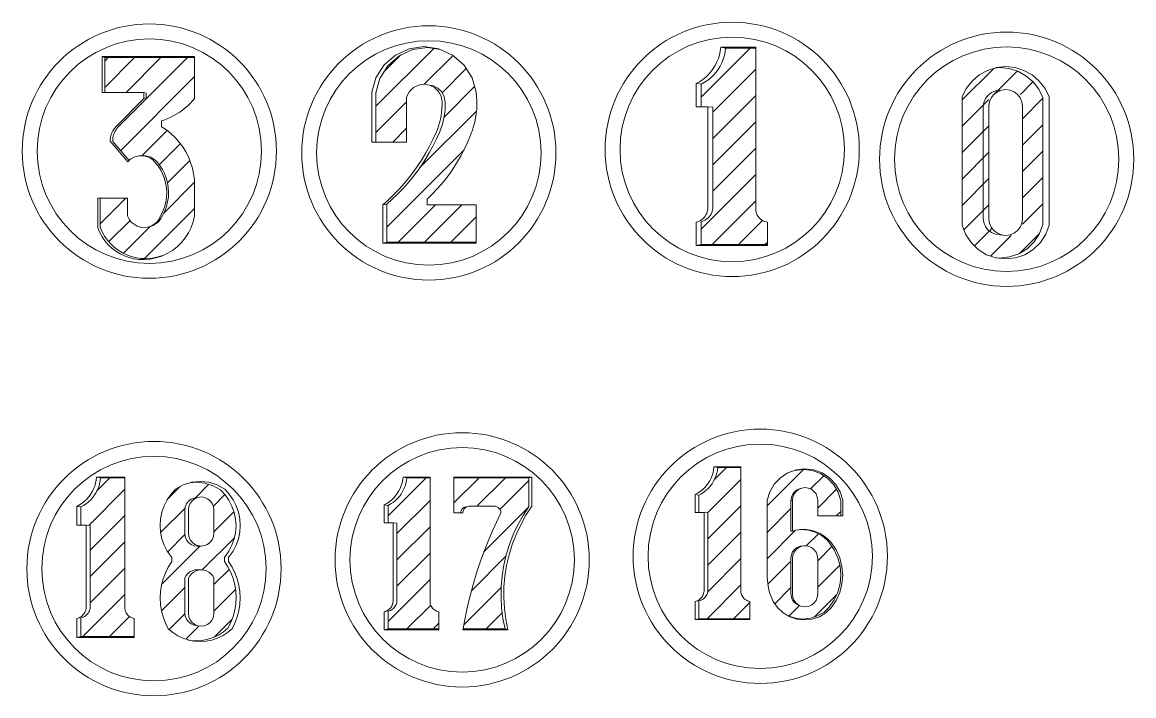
# Model space of a CAD drawing. Header units: inches. Extents: x -212 to 2684, y -258 to 1343.
# Drawn here: x 784.9 to 859.5, y 561.1 to 606.3 of the extents above; entities that cross this region are included whole.
import ezdxf

# ---------------------------------------------------------------- set-up
doc = ezdxf.new("R2010")
doc.units = ezdxf.units.IN
doc.header["$MEASUREMENT"] = 0
pattern_1 = [(45, (3674.853, -606.098), (-0.8838835, 0.8838835), [])]

msp = doc.modelspace()

# ---------------------------------------------------------------- hatches: boundary and pattern name
at = {"lineweight": 20}
h = msp.add_hatch(dxfattribs=at)
h.set_pattern_fill('ANSI31', color=0, scale=10)
h.set_pattern_definition(pattern_1)
h.paths.add_polyline_path([(815.386, 594.034), (812.089, 594.034), (812.089, 594.422), (812.426, 594.743), (812.749, 595.078), (813.058, 595.425), (813.352, 595.785), (813.631, 596.157), (813.895, 596.54), (814.143, 596.934), (814.374, 597.337), (814.589, 597.75), (814.786, 598.171), (814.966, 598.599), (815.026, 598.767), (815.128, 599.035), (815.216, 599.309), (815.289, 599.587), (815.347, 599.868), (815.391, 600.152), (815.42, 600.438), (815.434, 600.725), (815.433, 601.012), (815.417, 601.299), (815.386, 601.585), (815.109, 602.558), (814.567, 603.412), (813.806, 604.077), (812.979, 604.457), (812.115, 604.582), (811.124, 604.439), (810.214, 604.02), (809.46, 603.361), (808.924, 602.516), (808.649, 601.552), (808.659, 600.551), (808.659, 598.247), (810.722, 598.247), (810.722, 601.276), (810.916, 601.64), (811.183, 601.901), (811.517, 602.068), (811.886, 602.125), (812.115, 602.087), (812.255, 602.068), (812.26, 602.065), (812.481, 602.03), (812.811, 601.865), (813.076, 601.607), (813.249, 601.281), (813.315, 600.917), (813.315, 600.684), (813.304, 600.45), (813.282, 600.217), (813.248, 599.986), (813.204, 599.756), (813.148, 599.529), (813.081, 599.305), (813.004, 599.084), (812.916, 598.868), (812.817, 598.656), (812.708, 598.413), (812.483, 597.966), (812.241, 597.528), (811.984, 597.099), (811.71, 596.68), (811.421, 596.272), (811.117, 595.875), (810.798, 595.49), (810.465, 595.116), (810.118, 594.756), (809.758, 594.409), (809.385, 594.075), (809.385, 591.525), (815.386, 591.525)])
h = msp.add_hatch(dxfattribs=at)
h.set_pattern_fill('ANSI31', color=0, scale=10)
h.set_pattern_definition(pattern_1)
h.paths.add_polyline_path([(796.505, 603.909), (790.472, 603.909), (790.472, 601.572), (793.103, 601.572), (793.246, 601.531), (793.246, 601.134), (791.384, 599.255), (791.268, 599.12), (791.218, 599.047), (791.172, 598.971), (791.132, 598.892), (791.097, 598.81), (791.069, 598.726), (791.046, 598.64), (791.029, 598.553), (791.013, 598.376), (791.015, 598.287), (792.109, 597.012), (792.144, 597.047), (792.281, 597.146), (792.43, 597.225), (792.589, 597.283), (792.755, 597.318), (792.923, 597.33), (793.068, 597.33), (793.235, 597.318), (793.398, 597.284), (793.556, 597.226), (793.703, 597.148), (793.839, 597.05), (793.959, 596.934), (794.163, 596.683), (794.339, 596.413), (794.486, 596.126), (794.602, 595.825), (794.687, 595.514), (794.738, 595.195), (794.757, 594.873), (794.741, 594.551), (794.692, 594.232), (794.61, 593.92), (794.496, 593.619), (794.351, 593.33), (794.248, 593.117), (794.104, 592.929), (793.925, 592.774), (793.718, 592.658), (793.58, 592.612), (793.352, 592.54), (793.114, 592.516), (792.876, 592.54), (792.647, 592.612), (792.439, 592.729), (792.258, 592.885), (792.112, 593.075), (792.008, 593.291), (792.008, 594.491), (790.18, 594.491), (790.18, 592.538), (790.31, 592.233), (790.471, 591.944), (790.661, 591.673), (790.878, 591.422), (791.119, 591.196), (791.382, 590.995), (791.665, 590.822), (791.964, 590.679), (792.276, 590.568), (792.597, 590.49), (792.925, 590.444), (793.256, 590.433), (793.655, 590.466), (794.048, 590.544), (794.428, 590.667), (794.71, 590.795), (795.012, 590.976), (795.332, 591.222), (795.623, 591.503), (795.879, 591.815), (796.098, 592.155), (796.277, 592.517), (796.413, 592.897), (796.505, 593.291), (796.505, 595.335), (796.488, 595.729), (796.438, 596.119), (796.354, 596.504), (796.238, 596.881), (796.09, 597.245), (795.911, 597.596), (795.703, 597.931), (795.467, 598.246), (795.205, 598.54), (794.919, 598.811), (794.611, 599.056), (794.283, 599.273), (794.283, 599.674), (794.498, 599.745), (794.709, 599.827), (794.916, 599.92), (795.118, 600.022), (795.315, 600.135), (795.506, 600.257), (795.69, 600.388), (795.869, 600.528), (796.039, 600.677), (796.203, 600.834), (796.358, 600.999), (796.505, 601.171)])
h = msp.add_hatch(dxfattribs=at)
h.set_pattern_fill('ANSI31', color=256, scale=10)
h.set_pattern_definition(pattern_1)
h.paths.add_polyline_path([(834.703, 592.921), (834.605, 592.968), (834.513, 593.026), (834.429, 593.094), (834.353, 593.172), (834.287, 593.258), (834.231, 593.352), (834.188, 593.451), (834.156, 593.555), (834.137, 593.662), (834.13, 593.77), (834.13, 604.537), (832.11, 604.537), (832.08, 604.285), (832.028, 604.037), (831.955, 603.795), (831.862, 603.559), (831.748, 603.333), (831.615, 603.117), (831.464, 602.914), (831.296, 602.724), (831.112, 602.55), (830.914, 602.393), (830.702, 602.253), (830.48, 602.132), (830.48, 600.607), (830.919, 600.607), (831.254, 600.583), (831.254, 593.813), (831.24, 593.708), (831.215, 593.606), (831.18, 593.506), (831.134, 593.411), (831.078, 593.321), (831.013, 593.238), (830.94, 593.162), (830.86, 593.094), (830.772, 593.035), (830.679, 592.985), (830.581, 592.945), (830.48, 592.916), (830.48, 591.367), (834.912, 591.367), (834.912, 592.865), (834.806, 592.887)])
h = msp.add_hatch(dxfattribs=at)
h.set_pattern_fill('ANSI31', color=256, scale=10)
h.set_pattern_definition(pattern_1)
h.paths.add_polyline_path([(853.386, 592.72), (853.386, 601.231), (853.111, 601.79), (852.729, 602.282), (852.256, 602.687), (851.711, 602.989), (851.116, 603.175), (850.497, 603.238), (850.156, 603.204), (849.67, 603.051), (849.119, 602.746), (848.642, 602.337), (848.256, 601.84), (847.978, 601.276), (847.978, 592.681), (848.209, 592.06), (848.571, 591.505), (849.046, 591.042), (849.61, 590.694), (850.165, 590.504), (850.497, 590.467), (851.149, 590.539), (851.77, 590.753), (852.329, 591.097), (852.799, 591.555), (853.157, 592.105)])
h.paths.add_polyline_path([(849.776, 601.187), (850.728, 601.918), (851.913, 601.427), (852.016, 600.647), (852.016, 592.559), (851.063, 591.828), (850.623, 592.01), (850.121, 592.067), (849.776, 592.901)], flags=16)
h = msp.add_hatch(dxfattribs=at)
h.set_pattern_fill('ANSI31', color=256, scale=10)
h.set_pattern_definition(pattern_1)
h.paths.add_polyline_path([(833.579, 567.487), (833.503, 567.523), (833.433, 567.567), (833.368, 567.62), (833.309, 567.68), (833.259, 567.746), (833.216, 567.818), (833.182, 567.895), (833.158, 567.975), (833.143, 568.057), (833.138, 568.14), (833.138, 576.428), (831.583, 576.428), (831.56, 576.235), (831.52, 576.044), (831.464, 575.857), (831.392, 575.676), (831.304, 575.501), (831.202, 575.335), (831.086, 575.179), (830.956, 575.033), (830.815, 574.899), (830.662, 574.778), (830.499, 574.67), (830.328, 574.577), (830.328, 573.403), (830.666, 573.403), (830.924, 573.385), (830.924, 568.173), (830.913, 568.093), (830.894, 568.014), (830.867, 567.937), (830.831, 567.864), (830.789, 567.795), (830.739, 567.731), (830.683, 567.672), (830.62, 567.62), (830.553, 567.574), (830.481, 567.536), (830.406, 567.506), (830.328, 567.483), (830.328, 566.291), (833.74, 566.291), (833.74, 567.444), (833.658, 567.461)])
h = msp.add_hatch(dxfattribs=at)
h.set_pattern_fill('ANSI31', color=256, scale=10)
h.set_pattern_definition(pattern_1)
h.paths.add_polyline_path([(839.061, 571.394), (838.902, 571.569), (838.726, 571.727), (838.535, 571.867), (838.332, 571.988), (838.118, 572.088), (837.895, 572.166), (837.665, 572.222), (837.431, 572.255), (837.194, 572.265), (837.032, 572.255), (836.824, 572.222), (836.593, 572.162), (836.496, 572.154), (836.496, 574.202), (836.524, 574.419), (836.608, 574.621), (836.742, 574.795), (836.916, 574.929), (837.118, 575.013), (837.221, 575.048), (837.441, 575.077), (837.66, 575.048), (837.865, 574.964), (838.04, 574.829), (838.175, 574.653), (838.26, 574.449), (838.289, 574.229), (838.289, 573.176), (839.838, 573.176), (839.838, 574.202), (839.665, 574.764), (839.367, 575.272), (838.96, 575.699), (838.467, 576.021), (837.913, 576.221), (837.335, 576.289), (837.327, 576.289), (836.742, 576.221), (836.242, 576.04), (835.784, 575.741), (835.374, 575.311), (835.073, 574.798), (834.897, 574.229), (834.897, 569.303), (834.902, 569.092), (834.916, 568.882), (834.939, 568.672), (834.971, 568.464), (835.013, 568.257), (835.063, 568.053), (835.101, 567.926), (835.299, 567.454), (835.593, 567.035), (835.969, 566.688), (836.346, 566.465), (836.796, 566.316), (837.301, 566.262), (837.805, 566.316), (838.286, 566.476), (838.723, 566.733), (838.859, 566.859), (839.061, 567.065), (839.393, 567.547), (839.638, 568.08), (839.788, 568.646), (839.838, 569.23), (839.788, 569.813), (839.638, 570.38), (839.393, 570.912)])
h.paths.add_polyline_path([(836.524, 570.562), (836.608, 570.765), (836.742, 570.939), (836.916, 571.072), (837.118, 571.156), (837.335, 571.185), (837.441, 571.183), (837.66, 571.154), (837.865, 571.069), (838.04, 570.935), (838.175, 570.759), (838.26, 570.555), (838.289, 570.335), (838.289, 567.926), (838.26, 567.707), (838.175, 567.502), (838.04, 567.327), (837.865, 567.192), (837.66, 567.107), (837.441, 567.078), (837.221, 567.107), (837.118, 567.149), (837.017, 567.192), (836.916, 567.233), (836.742, 567.366), (836.608, 567.54), (836.524, 567.743), (836.496, 567.96), (836.496, 570.345)], flags=16)
h = msp.add_hatch(dxfattribs=at)
h.set_pattern_fill('ANSI31', color=0, scale=10)
h.set_pattern_definition(pattern_1)
h.paths.add_polyline_path([(792.291, 566.347), (792.211, 566.385), (792.137, 566.431), (792.069, 566.487), (792.008, 566.549), (791.954, 566.619), (791.909, 566.695), (791.874, 566.775), (791.848, 566.859), (791.833, 566.945), (791.828, 567.033), (791.828, 575.735), (790.194, 575.735), (790.17, 575.532), (790.129, 575.331), (790.07, 575.135), (789.994, 574.945), (789.902, 574.762), (789.795, 574.588), (789.673, 574.423), (789.537, 574.27), (789.388, 574.13), (789.228, 574.002), (789.057, 573.889), (788.877, 573.792), (788.877, 572.559), (789.232, 572.559), (789.503, 572.539), (789.503, 567.067), (789.492, 566.983), (789.472, 566.9), (789.443, 566.82), (789.406, 566.743), (789.361, 566.67), (789.308, 566.603), (789.249, 566.541), (789.184, 566.486), (789.113, 566.439), (789.038, 566.398), (788.959, 566.366), (788.877, 566.343), (788.877, 565.091), (792.46, 565.091), (792.46, 566.301), (792.374, 566.319)])
h = msp.add_hatch(dxfattribs=at)
h.set_pattern_fill('ANSI31', color=0, scale=10)
h.set_pattern_definition(pattern_1)
h.paths.add_polyline_path([(812.73, 566.799), (812.654, 566.835), (812.583, 566.88), (812.518, 566.932), (812.46, 566.992), (812.409, 567.058), (812.367, 567.13), (812.333, 567.207), (812.308, 567.287), (812.294, 567.369), (812.289, 567.453), (812.289, 575.74), (810.733, 575.74), (810.71, 575.547), (810.671, 575.356), (810.615, 575.169), (810.543, 574.988), (810.455, 574.814), (810.353, 574.648), (810.236, 574.491), (810.107, 574.345), (809.965, 574.211), (809.813, 574.09), (809.65, 573.982), (809.479, 573.889), (809.479, 572.715), (809.817, 572.715), (810.075, 572.697), (810.075, 567.485), (810.064, 567.405), (810.045, 567.326), (810.018, 567.249), (809.982, 567.176), (809.939, 567.107), (809.89, 567.043), (809.833, 566.984), (809.771, 566.932), (809.704, 566.886), (809.632, 566.848), (809.557, 566.818), (809.479, 566.795), (809.479, 565.603), (812.891, 565.603), (812.891, 566.756), (812.809, 566.773)])
h = msp.add_hatch(dxfattribs=at)
h.set_pattern_fill('ANSI31', color=0, scale=10)
h.set_pattern_definition(pattern_1)
h.paths.add_polyline_path([(817.129, 569.166), (817.241, 569.874), (817.403, 570.572), (817.614, 571.258), (817.873, 571.927), (818.177, 572.576), (818.527, 573.202), (818.92, 573.802), (818.92, 575.74), (813.894, 575.74), (813.894, 573.38), (814.341, 573.38), (814.345, 573.443), (814.383, 573.554), (814.448, 573.652), (814.537, 573.729), (814.642, 573.781), (814.671, 573.787), (814.616, 573.768), (814.563, 573.742), (814.514, 573.71), (814.47, 573.671), (814.432, 573.627), (814.399, 573.579), (814.373, 573.526), (814.355, 573.471), (814.343, 573.413), (814.341, 573.38), (814.496, 573.38), (814.502, 573.469), (814.54, 573.581), (814.606, 573.68), (814.695, 573.758), (814.802, 573.81), (814.889, 573.828), (814.948, 573.832), (816.637, 573.832), (816.743, 573.81), (816.849, 573.758), (816.937, 573.679), (817.002, 573.581), (817.038, 573.468), (817.043, 573.38), (816.744, 572.76), (816.461, 572.132), (816.193, 571.498), (815.941, 570.857), (815.704, 570.211), (815.483, 569.559), (815.278, 568.902), (815.089, 568.24), (814.917, 567.573), (814.76, 566.903), (814.62, 566.229), (814.506, 565.603), (817.319, 565.603), (817.181, 566.306), (817.092, 567.018), (817.054, 567.734), (817.066, 568.451)])
h = msp.add_hatch(dxfattribs=at)
h.set_pattern_fill('ANSI31', color=0, scale=10)
h.set_pattern_definition(pattern_1)
h.paths.add_polyline_path([(798.498, 570.394), (798.549, 570.45), (798.805, 570.817), (799.01, 571.216), (799.159, 571.638), (799.249, 572.077), (799.279, 572.523), (799.249, 572.97), (799.159, 573.409), (799.01, 573.831), (798.805, 574.23), (798.549, 574.597), (798.245, 574.926), (797.741, 575.209), (797.19, 575.384), (796.615, 575.443), (796.18, 575.398), (795.737, 575.258), (795.228, 574.972), (794.921, 574.64), (794.662, 574.269), (794.456, 573.866), (794.305, 573.44), (794.214, 572.997), (794.183, 572.546), (794.214, 572.094), (794.305, 571.651), (794.456, 571.225), (794.662, 570.822), (794.921, 570.452), (794.973, 570.396), (794.973, 570.119), (794.737, 569.755), (794.541, 569.369), (794.386, 568.964), (794.274, 568.546), (794.206, 568.118), (794.183, 567.685), (794.206, 567.252), (794.274, 566.824), (794.386, 566.405), (794.541, 566), (794.737, 565.614), (795.038, 565.361), (795.368, 565.147), (795.722, 564.978), (796.065, 564.865), (796.227, 564.834), (796.615, 564.809), (797.003, 564.834), (797.386, 564.908), (797.755, 565.03), (798.106, 565.197), (798.433, 565.409), (798.731, 565.66), (798.925, 566.042), (799.079, 566.443), (799.19, 566.858), (799.257, 567.281), (799.279, 567.71), (799.257, 568.139), (799.19, 568.563), (799.079, 568.977), (798.925, 569.378), (798.731, 569.761), (798.498, 570.121)])
h.paths.add_polyline_path([(797.299, 569.498), (797.458, 569.415), (797.598, 569.304), (797.715, 569.168), (797.803, 569.013), (797.803, 566.641), (797.774, 566.42), (797.689, 566.214), (797.553, 566.037), (797.376, 565.901), (797.17, 565.816), (796.949, 565.787), (796.728, 565.816), (796.47, 565.86), (796.266, 565.944), (796.091, 566.079), (795.957, 566.254), (795.872, 566.458), (795.843, 566.677), (795.843, 569.025), (795.931, 569.179), (796.046, 569.314), (796.185, 569.424), (796.343, 569.506), (796.513, 569.556), (796.689, 569.573), (796.949, 569.566), (797.127, 569.549)], flags=16)
h.paths.add_polyline_path([(797.17, 571.191), (796.949, 571.162), (796.689, 571.153), (796.47, 571.182), (796.266, 571.266), (796.091, 571.401), (795.957, 571.576), (795.872, 571.78), (795.843, 571.999), (795.843, 573.565), (795.872, 573.784), (795.957, 573.988), (796.091, 574.163), (796.266, 574.297), (796.47, 574.382), (796.728, 574.422), (796.949, 574.451), (797.17, 574.422), (797.376, 574.337), (797.553, 574.201), (797.689, 574.024), (797.774, 573.818), (797.803, 573.597), (797.803, 572.016), (797.774, 571.795), (797.689, 571.589), (797.553, 571.412), (797.376, 571.276)], flags=16)

# ---------------------------------------------------------------- linework, layer by layer
at = {"color": 0, "lineweight": 20}
for p, q in [((790.301, 603.973), (790.301, 601.572)), ((790.472, 603.909), (790.472, 601.572)), ((790.301, 601.572), (790.472, 601.572)), ((790.472, 601.572), (793.103, 601.572)), ((793.103, 601.572), (793.246, 601.531)), ((793.246, 601.531), (793.246, 601.134)), ((793.58, 592.612), (793.352, 592.54)), ((788.877, 573.792), (788.877, 572.559)), ((809.479, 573.889), (809.479, 572.715)), ((796.771, 569.549), (796.599, 569.498)), ((796.949, 569.566), (796.771, 569.549)), ((788.877, 565.091), (792.46, 565.091)), ((809.479, 565.603), (812.891, 565.603)), ((814.506, 565.603), (817.319, 565.603))]:
    msp.add_line(p, q, dxfattribs=at)
at = {"lineweight": 20}
for p, q in [((830.48, 602.132), (830.48, 600.607)), ((830.48, 591.367), (834.912, 591.367)), ((837.221, 575.048), (837.441, 575.077)), ((830.328, 574.577), (830.328, 573.403)), ((830.328, 566.291), (833.74, 566.291))]:
    msp.add_line(p, q, dxfattribs=at)
at = {"color": 0, "lineweight": 20}
for points in [[(808.395, 598.247), (808.395, 600.574), (808.386, 601.585), (808.663, 602.558), (809.205, 603.412), (809.966, 604.077), (810.885, 604.5), (811.886, 604.645), (812.887, 604.5), (812.979, 604.457), (813.806, 604.077), (814.567, 603.412), (815.109, 602.558), (815.386, 601.585), (815.417, 601.299), (815.433, 601.012), (815.434, 600.725), (815.42, 600.438), (815.391, 600.152), (815.347, 599.868), (815.289, 599.587), (815.216, 599.309), (815.128, 599.035), (815.026, 598.767), (814.966, 598.599), (814.786, 598.171), (814.589, 597.75), (814.374, 597.337), (814.143, 596.934), (813.895, 596.54), (813.631, 596.157), (813.352, 595.785), (813.058, 595.425), (812.749, 595.078), (812.426, 594.743), (812.089, 594.422), (812.089, 594.034), (815.386, 594.034), (815.386, 591.525), (815.386, 591.459), (809.129, 591.459)], [(808.659, 598.247), (808.659, 600.551), (808.649, 601.552), (808.924, 602.516), (809.46, 603.361), (810.214, 604.02), (811.124, 604.439), (812.115, 604.582), (812.979, 604.457)], [(795.332, 591.222), (795.623, 591.503), (795.879, 591.815), (796.098, 592.155), (796.277, 592.517), (796.413, 592.897), (796.505, 593.291), (796.505, 595.335), (796.488, 595.729), (796.438, 596.119), (796.354, 596.504), (796.238, 596.881), (796.09, 597.245), (795.911, 597.596), (795.703, 597.931), (795.467, 598.246), (795.205, 598.54), (794.919, 598.811), (794.611, 599.056), (794.283, 599.273), (794.283, 599.674), (794.498, 599.745), (794.709, 599.827), (794.916, 599.92), (795.118, 600.022), (795.315, 600.135), (795.506, 600.257), (795.69, 600.388), (795.869, 600.528), (796.039, 600.677), (796.203, 600.834), (796.358, 600.999), (796.505, 601.171), (796.505, 603.909)], [(793.103, 601.572), (793.103, 601.171), (793.246, 601.134), (791.384, 599.255), (791.268, 599.12), (791.218, 599.047), (791.172, 598.971), (791.132, 598.892), (791.097, 598.81), (791.069, 598.726), (791.046, 598.64), (791.029, 598.553), (791.013, 598.376), (791.015, 598.287), (792.109, 597.012)], [(808.395, 598.247), (808.659, 598.247), (810.722, 598.247), (810.722, 601.208), (810.741, 601.311), (810.916, 601.64), (811.183, 601.901), (811.517, 602.068), (811.886, 602.125), (812.115, 602.087), (812.255, 602.068), (812.26, 602.065)], [(812.855, 601.64), (813.031, 601.311), (813.097, 600.944), (813.098, 600.708), (813.086, 600.472), (813.064, 600.237), (813.03, 600.003), (812.985, 599.771), (812.929, 599.542), (812.861, 599.315), (812.783, 599.093), (812.694, 598.874), (812.595, 598.66), (812.484, 598.414), (812.257, 597.963), (812.013, 597.521), (811.753, 597.088), (811.476, 596.665), (811.184, 596.253), (810.877, 595.852), (810.555, 595.462), (810.219, 595.086), (809.869, 594.722), (809.505, 594.371), (809.129, 594.034), (809.129, 591.459), (809.385, 591.525), (815.386, 591.525)], [(812.855, 601.64), (812.588, 601.901), (812.26, 602.065), (812.481, 602.03), (812.811, 601.865), (813.076, 601.607), (813.249, 601.281), (813.315, 600.917), (813.315, 600.684), (813.304, 600.45), (813.282, 600.217), (813.248, 599.986), (813.204, 599.756), (813.148, 599.529), (813.081, 599.305), (813.004, 599.084), (812.916, 598.868), (812.817, 598.656), (812.708, 598.413), (812.483, 597.966), (812.241, 597.528), (811.984, 597.099), (811.71, 596.68), (811.421, 596.272), (811.117, 595.875), (810.798, 595.49), (810.465, 595.116), (810.118, 594.756), (809.758, 594.409), (809.385, 594.075)], [(793.103, 601.171), (791.223, 599.273), (791.106, 599.138), (791.055, 599.064), (791.009, 598.987), (790.968, 598.907), (790.933, 598.824), (790.904, 598.739), (790.881, 598.653), (790.864, 598.565), (790.848, 598.386), (790.85, 598.296), (792.023, 596.929), (792.109, 597.012), (792.144, 597.047), (792.281, 597.146), (792.43, 597.225), (792.589, 597.283), (792.755, 597.318), (792.923, 597.33)], [(793.352, 592.54), (793.114, 592.516), (792.876, 592.54), (792.647, 592.612), (792.439, 592.729), (792.258, 592.885), (792.112, 593.075), (792.008, 593.291), (792.008, 594.491), (790.18, 594.491), (790.007, 594.491), (790.007, 592.49), (790.139, 592.183), (790.301, 591.891), (790.493, 591.617), (790.712, 591.364), (790.955, 591.135), (791.221, 590.932), (791.507, 590.758), (791.808, 590.614), (792.123, 590.501), (792.448, 590.422), (792.78, 590.376), (793.114, 590.365), (793.516, 590.398), (793.913, 590.477), (794.297, 590.601), (794.665, 590.768), (794.71, 590.795), (795.012, 590.976), (795.332, 591.222)], [(790.18, 594.491), (790.18, 592.538), (790.31, 592.233), (790.471, 591.944), (790.661, 591.673), (790.878, 591.422), (791.119, 591.196), (791.382, 590.995), (791.665, 590.822), (791.964, 590.679), (792.276, 590.568), (792.597, 590.49), (792.925, 590.444), (793.256, 590.433), (793.655, 590.466), (794.048, 590.544), (794.428, 590.667), (794.71, 590.795)], [(809.129, 594.034), (809.385, 594.075), (809.385, 591.525)], [(788.6, 565.037), (792.46, 565.037), (792.46, 565.091), (792.46, 566.301), (792.374, 566.319), (792.291, 566.347), (792.211, 566.385), (792.137, 566.431), (792.069, 566.487), (792.008, 566.549), (791.954, 566.619), (791.909, 566.695), (791.874, 566.775), (791.848, 566.859), (791.833, 566.945), (791.828, 567.033), (791.828, 575.735), (791.828, 575.786), (789.931, 575.786), (789.906, 575.581), (789.864, 575.378), (789.805, 575.18), (789.728, 574.988), (789.636, 574.803), (789.527, 574.627), (789.404, 574.461), (789.266, 574.307), (789.116, 574.165), (788.954, 574.036), (788.782, 573.922), (788.6, 573.823), (788.6, 572.559), (788.877, 572.559), (789.232, 572.559), (789.232, 567.033), (789.221, 566.948), (789.201, 566.864), (789.172, 566.783), (789.134, 566.705), (789.089, 566.632), (789.036, 566.564), (788.976, 566.502), (788.91, 566.446), (788.839, 566.398), (788.763, 566.357), (788.683, 566.325), (788.6, 566.301), (788.6, 565.037), (788.877, 565.091), (788.877, 566.343), (788.959, 566.366), (789.038, 566.398), (789.113, 566.439), (789.184, 566.486), (789.249, 566.541), (789.308, 566.603), (789.361, 566.67), (789.406, 566.743), (789.443, 566.82), (789.472, 566.9), (789.492, 566.983), (789.503, 567.067), (789.503, 572.539), (789.232, 572.559)], [(788.6, 573.823), (788.877, 573.792), (789.057, 573.889), (789.228, 574.002), (789.388, 574.13), (789.537, 574.27), (789.673, 574.423), (789.795, 574.588), (789.902, 574.762), (789.994, 574.945), (790.07, 575.135), (790.129, 575.331), (790.17, 575.532), (790.194, 575.735)], [(789.931, 575.786), (790.194, 575.735), (791.828, 575.735)], [(798.775, 570.119), (798.775, 570.396), (798.827, 570.452), (799.086, 570.822), (799.292, 571.225), (799.443, 571.651), (799.534, 572.094), (799.564, 572.546), (799.534, 572.997), (799.443, 573.44), (799.292, 573.866), (799.086, 574.269), (798.827, 574.64), (798.52, 574.972), (798.011, 575.258), (797.455, 575.434), (796.874, 575.494), (796.293, 575.434)], [(809.215, 565.551), (812.891, 565.551), (812.891, 565.603), (812.891, 566.756), (812.809, 566.773), (812.73, 566.799), (812.654, 566.835), (812.583, 566.88), (812.518, 566.932), (812.46, 566.992), (812.409, 567.058), (812.367, 567.13), (812.333, 567.207), (812.308, 567.287), (812.294, 567.369), (812.289, 567.453), (812.289, 575.74), (812.289, 575.789), (810.482, 575.789), (810.459, 575.593), (810.419, 575.401), (810.362, 575.212), (810.289, 575.029), (810.201, 574.853), (810.098, 574.685), (809.98, 574.527), (809.85, 574.38), (809.707, 574.245), (809.552, 574.122), (809.388, 574.014), (809.215, 573.92), (809.215, 572.715), (809.479, 572.715), (809.817, 572.715), (809.817, 567.453), (809.806, 567.371), (809.787, 567.291), (809.759, 567.214), (809.724, 567.14), (809.68, 567.071), (809.63, 567.006), (809.573, 566.946), (809.51, 566.894), (809.442, 566.848), (809.37, 566.809), (809.294, 566.778), (809.215, 566.756), (809.215, 565.551), (809.479, 565.603), (809.479, 566.795), (809.557, 566.818), (809.632, 566.848), (809.704, 566.886), (809.771, 566.932), (809.833, 566.984), (809.89, 567.043), (809.939, 567.107), (809.982, 567.176), (810.018, 567.249), (810.045, 567.326), (810.064, 567.405), (810.075, 567.485), (810.075, 572.697), (809.817, 572.715)], [(809.215, 573.92), (809.479, 573.889), (809.65, 573.982), (809.813, 574.09), (809.965, 574.211), (810.107, 574.345), (810.236, 574.491), (810.353, 574.648), (810.455, 574.814), (810.543, 574.988), (810.615, 575.169), (810.671, 575.356), (810.71, 575.547), (810.733, 575.74)], [(810.482, 575.789), (810.733, 575.74), (812.289, 575.74)], [(819.122, 575.789), (818.92, 575.74), (813.894, 575.74)], [(818.92, 575.74), (818.92, 573.802), (818.527, 573.202), (818.177, 572.576), (817.873, 571.927), (817.614, 571.258), (817.403, 570.572), (817.241, 569.874), (817.129, 569.166), (817.066, 568.451), (817.054, 567.734), (817.092, 567.018), (817.181, 566.306), (817.319, 565.603), (817.505, 565.551), (817.366, 566.262), (817.276, 566.981), (817.238, 567.704), (817.25, 568.428), (817.313, 569.149), (817.427, 569.865), (817.591, 570.57), (817.803, 571.262), (818.064, 571.938), (818.372, 572.593), (818.725, 573.226), (819.122, 573.832), (819.122, 575.789), (813.894, 575.789), (813.894, 575.74), (813.894, 573.38), (814.341, 573.38), (814.496, 573.38), (814.5, 573.439), (814.512, 573.497), (814.531, 573.553), (814.557, 573.606), (814.59, 573.655), (814.629, 573.699), (814.673, 573.738), (814.722, 573.771), (814.775, 573.797), (814.831, 573.816), (814.889, 573.828), (814.948, 573.832), (816.598, 573.832), (816.656, 573.828), (816.714, 573.816), (816.769, 573.797), (816.822, 573.771), (816.871, 573.738), (816.915, 573.699), (816.953, 573.655), (816.985, 573.605), (817.011, 573.552), (817.029, 573.497), (817.04, 573.439), (817.043, 573.38), (816.744, 572.76), (816.461, 572.132), (816.193, 571.498), (815.941, 570.857), (815.704, 570.211), (815.483, 569.559), (815.278, 568.902), (815.089, 568.24), (814.917, 567.573), (814.76, 566.903), (814.62, 566.229), (814.506, 565.603), (814.496, 565.551), (817.505, 565.551)], [(794.973, 570.119), (794.973, 570.396), (794.921, 570.452), (794.662, 570.822), (794.456, 571.225), (794.305, 571.651), (794.214, 572.094), (794.183, 572.546), (794.214, 572.997), (794.305, 573.44), (794.456, 573.866), (794.662, 574.269), (794.921, 574.64), (795.228, 574.972), (795.737, 575.258), (796.18, 575.398), (796.293, 575.434)], [(796.065, 564.865), (796.227, 564.834), (796.615, 564.809), (797.003, 564.834), (797.386, 564.908), (797.755, 565.03), (798.106, 565.197), (798.433, 565.409), (798.731, 565.66), (798.925, 566.042), (799.079, 566.443), (799.19, 566.858), (799.257, 567.281), (799.279, 567.71), (799.257, 568.139), (799.19, 568.563), (799.079, 568.977), (798.925, 569.378), (798.731, 569.761), (798.498, 570.121), (798.498, 570.394), (798.549, 570.45), (798.805, 570.817), (799.01, 571.216), (799.159, 571.638), (799.249, 572.077), (799.279, 572.523), (799.249, 572.97), (799.159, 573.409), (799.01, 573.831), (798.805, 574.23), (798.549, 574.597), (798.245, 574.926), (797.741, 575.209), (797.19, 575.384), (796.615, 575.443), (796.18, 575.398)], [(796.728, 574.422), (796.522, 574.337), (796.345, 574.201), (796.209, 574.024), (796.124, 573.818), (796.094, 573.597), (796.094, 572.016), (796.124, 571.795), (796.209, 571.589), (796.345, 571.412), (796.522, 571.276), (796.728, 571.191), (796.949, 571.162)], [(814.728, 573.799), (814.671, 573.787), (814.616, 573.768), (814.563, 573.742), (814.514, 573.71), (814.47, 573.671), (814.432, 573.627), (814.399, 573.579), (814.373, 573.526), (814.355, 573.471), (814.343, 573.413), (814.341, 573.38)], [(794.973, 570.119), (794.737, 569.755), (794.541, 569.369), (794.386, 568.964), (794.274, 568.546), (794.206, 568.118), (794.183, 567.685), (794.206, 567.252), (794.274, 566.824), (794.386, 566.405), (794.541, 566), (794.737, 565.614), (795.038, 565.361), (795.368, 565.147), (795.722, 564.978), (796.065, 564.865), (796.096, 564.855)], [(796.096, 564.855), (796.482, 564.78), (796.874, 564.755), (797.266, 564.78), (797.652, 564.855), (798.025, 564.978), (798.38, 565.147), (798.71, 565.361), (799.011, 565.614), (799.207, 566), (799.362, 566.405), (799.474, 566.824), (799.542, 567.252), (799.564, 567.685), (799.542, 568.118), (799.474, 568.546), (799.362, 568.964), (799.207, 569.369), (799.011, 569.755), (798.775, 570.119)], [(796.599, 569.498), (796.44, 569.415), (796.3, 569.304), (796.183, 569.168), (796.094, 569.013), (796.094, 566.641), (796.124, 566.42), (796.209, 566.214), (796.345, 566.037), (796.522, 565.901), (796.728, 565.816)]]:
    msp.add_lwpolyline(points, dxfattribs=at)
at = {"lineweight": 20}
for points in [[(830.137, 591.3), (834.912, 591.3), (834.912, 591.367), (834.912, 592.865), (834.806, 592.887), (834.703, 592.921), (834.605, 592.968), (834.513, 593.026), (834.429, 593.094), (834.353, 593.172), (834.287, 593.258), (834.231, 593.352), (834.188, 593.451), (834.156, 593.555), (834.137, 593.662), (834.13, 593.77), (834.13, 604.537), (834.13, 604.6), (831.783, 604.6), (831.753, 604.346), (831.701, 604.095), (831.627, 603.85), (831.533, 603.613), (831.418, 603.384), (831.284, 603.166), (831.131, 602.961), (830.961, 602.769), (830.776, 602.594), (830.575, 602.435), (830.362, 602.293), (830.137, 602.171), (830.137, 600.607), (830.48, 600.607), (830.919, 600.607), (830.919, 593.77), (830.905, 593.664), (830.88, 593.561), (830.844, 593.46), (830.798, 593.364), (830.742, 593.274), (830.676, 593.19), (830.602, 593.113), (830.521, 593.044), (830.433, 592.984), (830.338, 592.934), (830.24, 592.894), (830.137, 592.865), (830.137, 591.3), (830.48, 591.367), (830.48, 592.916), (830.581, 592.945), (830.679, 592.985), (830.772, 593.035), (830.86, 593.094), (830.94, 593.162), (831.013, 593.238), (831.078, 593.321), (831.134, 593.411), (831.18, 593.506), (831.215, 593.606), (831.24, 593.708), (831.254, 593.813), (831.254, 600.583), (830.919, 600.607)], [(831.783, 604.6), (832.11, 604.537), (834.13, 604.537)], [(830.137, 602.171), (830.48, 602.132), (830.702, 602.253), (830.914, 602.393), (831.112, 602.55), (831.296, 602.724), (831.464, 602.914), (831.615, 603.117), (831.748, 603.333), (831.862, 603.559), (831.955, 603.795), (832.028, 604.037), (832.08, 604.285), (832.11, 604.537)], [(850.156, 603.204), (850.497, 603.238), (851.116, 603.175), (851.711, 602.989), (852.256, 602.687), (852.729, 602.282), (853.111, 601.79), (853.386, 601.231), (853.386, 592.72), (853.157, 592.105), (852.799, 591.555), (852.329, 591.097), (851.77, 590.753), (851.149, 590.539), (850.497, 590.467), (850.165, 590.504)], [(850.497, 601.717), (850.21, 601.679), (849.942, 601.568), (849.712, 601.392), (849.536, 601.162), (849.425, 600.895), (849.387, 600.608), (849.387, 593.134), (849.425, 592.847), (849.536, 592.579), (849.712, 592.349), (849.942, 592.173), (850.21, 592.062), (850.497, 592.024), (850.896, 591.979), (851.186, 592.017), (851.456, 592.129), (851.688, 592.307), (851.866, 592.539), (851.978, 592.809), (852.016, 593.099), (852.016, 600.647)], [(852.016, 600.647), (851.978, 600.936), (851.866, 601.207), (851.688, 601.439), (851.456, 601.617), (851.186, 601.729), (850.896, 601.767), (850.606, 601.729), (850.336, 601.617), (850.104, 601.439), (849.926, 601.207), (849.814, 600.936), (849.776, 600.647), (849.776, 593.099), (849.814, 592.809), (849.926, 592.539), (850.104, 592.307), (850.336, 592.129), (850.606, 592.017), (850.896, 591.979)], [(830.064, 566.239), (833.74, 566.239), (833.74, 566.291), (833.74, 567.444), (833.658, 567.461), (833.579, 567.487), (833.503, 567.523), (833.433, 567.567), (833.368, 567.62), (833.309, 567.68), (833.259, 567.746), (833.216, 567.818), (833.182, 567.895), (833.158, 567.975), (833.143, 568.057), (833.138, 568.14), (833.138, 576.428), (833.138, 576.477), (831.331, 576.477), (831.308, 576.281), (831.268, 576.088), (831.211, 575.9), (831.139, 575.717), (831.05, 575.541), (830.947, 575.373), (830.83, 575.215), (830.699, 575.068), (830.556, 574.932), (830.402, 574.81), (830.237, 574.701), (830.064, 574.607), (830.064, 573.403), (830.328, 573.403), (830.666, 573.403), (830.666, 568.14), (830.656, 568.059), (830.636, 567.979), (830.608, 567.902), (830.573, 567.828), (830.53, 567.758), (830.479, 567.694), (830.422, 567.634), (830.36, 567.581), (830.292, 567.535), (830.219, 567.497), (830.143, 567.466), (830.064, 567.444), (830.064, 566.239), (830.328, 566.291), (830.328, 567.483), (830.406, 567.506), (830.481, 567.536), (830.553, 567.574), (830.62, 567.62), (830.683, 567.672), (830.739, 567.731), (830.789, 567.795), (830.831, 567.864), (830.867, 567.937), (830.894, 568.014), (830.913, 568.093), (830.924, 568.173), (830.924, 573.385), (830.666, 573.403)], [(830.064, 574.607), (830.328, 574.577), (830.499, 574.67), (830.662, 574.778), (830.815, 574.899), (830.956, 575.033), (831.086, 575.179), (831.202, 575.335), (831.304, 575.501), (831.392, 575.676), (831.464, 575.857), (831.52, 576.044), (831.56, 576.235), (831.583, 576.428)], [(831.331, 576.477), (831.583, 576.428), (833.138, 576.428)], [(835.013, 568.257), (834.971, 568.464), (834.939, 568.672), (834.916, 568.882), (834.902, 569.092), (834.897, 569.303), (834.897, 574.229), (835.073, 574.798), (835.374, 575.311), (835.784, 575.741), (836.242, 576.04), (836.282, 576.066), (836.842, 576.269), (837.433, 576.337), (837.441, 576.337), (838.024, 576.269), (838.583, 576.066), (839.081, 575.741)], [(836.242, 576.04), (836.742, 576.221), (837.327, 576.289), (837.335, 576.289), (837.913, 576.221), (838.467, 576.021), (838.96, 575.699), (839.367, 575.272), (839.665, 574.764), (839.838, 574.202), (839.838, 573.176)], [(837.441, 575.077), (837.66, 575.048), (837.865, 574.964), (838.04, 574.829), (838.175, 574.653), (838.26, 574.449), (838.289, 574.229), (838.289, 573.176), (839.838, 573.176), (839.968, 573.176), (839.968, 574.229), (839.793, 574.798), (839.492, 575.311), (839.081, 575.741)], [(836.593, 572.162), (836.496, 572.154), (836.496, 574.202)], [(838.979, 566.815), (839.183, 567.023), (839.519, 567.51), (839.766, 568.047), (839.918, 568.619), (839.968, 569.208), (839.918, 569.798), (839.766, 570.37), (839.519, 570.907), (839.183, 571.394), (839.023, 571.571), (838.845, 571.731), (838.653, 571.872), (838.447, 571.994), (838.231, 572.095), (838.005, 572.174), (837.773, 572.23), (837.537, 572.264), (837.298, 572.273), (837.06, 572.26), (837.032, 572.255), (836.824, 572.222), (836.593, 572.162), (836.593, 574.229)], [(836.346, 566.465), (836.796, 566.316), (837.301, 566.262), (837.805, 566.316), (838.286, 566.476), (838.723, 566.733), (838.859, 566.859), (839.061, 567.065), (839.393, 567.547), (839.638, 568.08), (839.788, 568.646), (839.838, 569.23), (839.788, 569.813), (839.638, 570.38), (839.393, 570.912), (839.061, 571.394), (838.902, 571.569), (838.726, 571.727), (838.535, 571.867), (838.332, 571.988), (838.118, 572.088), (837.895, 572.166), (837.665, 572.222), (837.431, 572.255), (837.194, 572.265), (837.032, 572.255)], [(837.017, 567.192), (836.841, 567.327), (836.707, 567.502), (836.622, 567.707), (836.593, 567.926), (836.593, 570.335), (836.622, 570.555), (836.707, 570.759), (836.841, 570.935), (837.017, 571.069), (837.221, 571.154), (837.441, 571.183)], [(838.979, 566.815), (838.842, 566.688), (838.401, 566.427), (837.915, 566.266), (837.406, 566.212), (836.896, 566.266), (836.41, 566.427), (836.346, 566.465), (835.969, 566.688), (835.593, 567.035), (835.299, 567.454), (835.101, 567.926), (835.063, 568.053), (835.013, 568.257)]]:
    msp.add_lwpolyline(points, dxfattribs=at)
at = {"color": 0, "lineweight": 20}
for points in [[(790.472, 603.909), (796.505, 603.909), (796.505, 603.973), (790.301, 603.973)], [(793.235, 597.318), (793.068, 597.33), (792.923, 597.33), (793.092, 597.318), (793.257, 597.283), (793.416, 597.225), (793.565, 597.146), (793.702, 597.047), (793.824, 596.929), (794.029, 596.676), (794.207, 596.404), (794.355, 596.114), (794.473, 595.81), (794.558, 595.496), (794.61, 595.174), (794.629, 594.849), (794.613, 594.523), (794.563, 594.202), (794.481, 593.886), (794.366, 593.582), (794.219, 593.291), (794.115, 593.075), (793.97, 592.885), (793.789, 592.729), (793.58, 592.612), (793.718, 592.658), (793.925, 592.774), (794.104, 592.929), (794.248, 593.117), (794.351, 593.33), (794.496, 593.619), (794.61, 593.92), (794.692, 594.232), (794.741, 594.551), (794.757, 594.873), (794.738, 595.195), (794.687, 595.514), (794.602, 595.825), (794.486, 596.126), (794.339, 596.413), (794.163, 596.683), (793.959, 596.934), (793.839, 597.05), (793.703, 597.148), (793.556, 597.226), (793.398, 597.284)], [(796.47, 571.182), (796.266, 571.266), (796.091, 571.401), (795.957, 571.576), (795.872, 571.78), (795.843, 571.999), (795.843, 573.565), (795.872, 573.784), (795.957, 573.988), (796.091, 574.163), (796.266, 574.297), (796.47, 574.382), (796.728, 574.422), (796.949, 574.451), (797.17, 574.422), (797.376, 574.337), (797.553, 574.201), (797.689, 574.024), (797.774, 573.818), (797.803, 573.597), (797.803, 572.016), (797.774, 571.795), (797.689, 571.589), (797.553, 571.412), (797.376, 571.276), (797.17, 571.191), (796.949, 571.162), (796.689, 571.153)], [(797.553, 566.037), (797.689, 566.214), (797.774, 566.42), (797.803, 566.641), (797.803, 569.013), (797.715, 569.168), (797.598, 569.304), (797.458, 569.415), (797.299, 569.498), (797.127, 569.549), (796.949, 569.566), (796.689, 569.573), (796.513, 569.556), (796.343, 569.506), (796.185, 569.424), (796.046, 569.314), (795.931, 569.179), (795.843, 569.025), (795.843, 566.677), (795.872, 566.458), (795.957, 566.254), (796.091, 566.079), (796.266, 565.944), (796.47, 565.86), (796.728, 565.816), (796.949, 565.787), (797.17, 565.816), (797.376, 565.901)]]:
    msp.add_lwpolyline(points, close=True, dxfattribs=at)
at = {"lineweight": 20}
for points in [[(848.642, 602.337), (849.119, 602.746), (849.67, 603.051), (850.156, 603.204), (850.27, 603.239), (850.896, 603.303), (851.522, 603.239), (852.122, 603.051), (852.672, 602.746), (853.15, 602.337), (853.536, 601.84), (853.814, 601.276), (853.814, 592.681), (853.582, 592.06), (853.22, 591.505), (852.746, 591.042), (852.181, 590.694), (851.555, 590.479), (850.896, 590.406), (850.237, 590.479), (850.165, 590.504), (849.61, 590.694), (849.046, 591.042), (848.571, 591.505), (848.209, 592.06), (847.978, 592.681), (847.978, 601.276), (848.256, 601.84)], [(836.593, 574.229), (836.622, 574.449), (836.707, 574.653), (836.841, 574.829), (837.017, 574.964), (837.221, 575.048), (837.118, 575.013), (836.916, 574.929), (836.742, 574.795), (836.608, 574.621), (836.524, 574.419), (836.496, 574.202)], [(838.04, 567.327), (837.865, 567.192), (837.66, 567.107), (837.441, 567.078), (837.221, 567.107), (837.118, 567.149), (837.017, 567.192), (836.916, 567.233), (836.742, 567.366), (836.608, 567.54), (836.524, 567.743), (836.496, 567.96), (836.496, 570.345), (836.524, 570.562), (836.608, 570.765), (836.742, 570.939), (836.916, 571.072), (837.118, 571.156), (837.335, 571.185), (837.441, 571.183), (837.66, 571.154), (837.865, 571.069), (838.04, 570.935), (838.175, 570.759), (838.26, 570.555), (838.289, 570.335), (838.289, 567.926), (838.26, 567.707), (838.175, 567.502)]]:
    msp.add_lwpolyline(points, close=True, dxfattribs=at)
at = {"color": 0, "lineweight": 20}
for centre, radius in [((793.467, 597.638), 8.524), ((812.212, 597.514), 8.524), ((832.557, 597.753), 8.524), ((793.467, 597.638), 7.524), ((812.212, 597.514), 7.524), ((832.557, 597.753), 7.524), ((814.445, 570.236), 8.524), ((793.777, 569.649), 8.524), ((814.445, 570.236), 7.524), ((793.777, 569.649), 7.524)]:
    msp.add_circle(centre, radius, dxfattribs=at)
at = {"lineweight": 20}
for centre, radius in [((850.961, 597.094), 8.524), ((850.961, 597.094), 7.524), ((834.437, 570.474), 8.524), ((834.437, 570.474), 7.524)]:
    msp.add_circle(centre, radius, dxfattribs=at)

doc.saveas('drawing.dxf')
